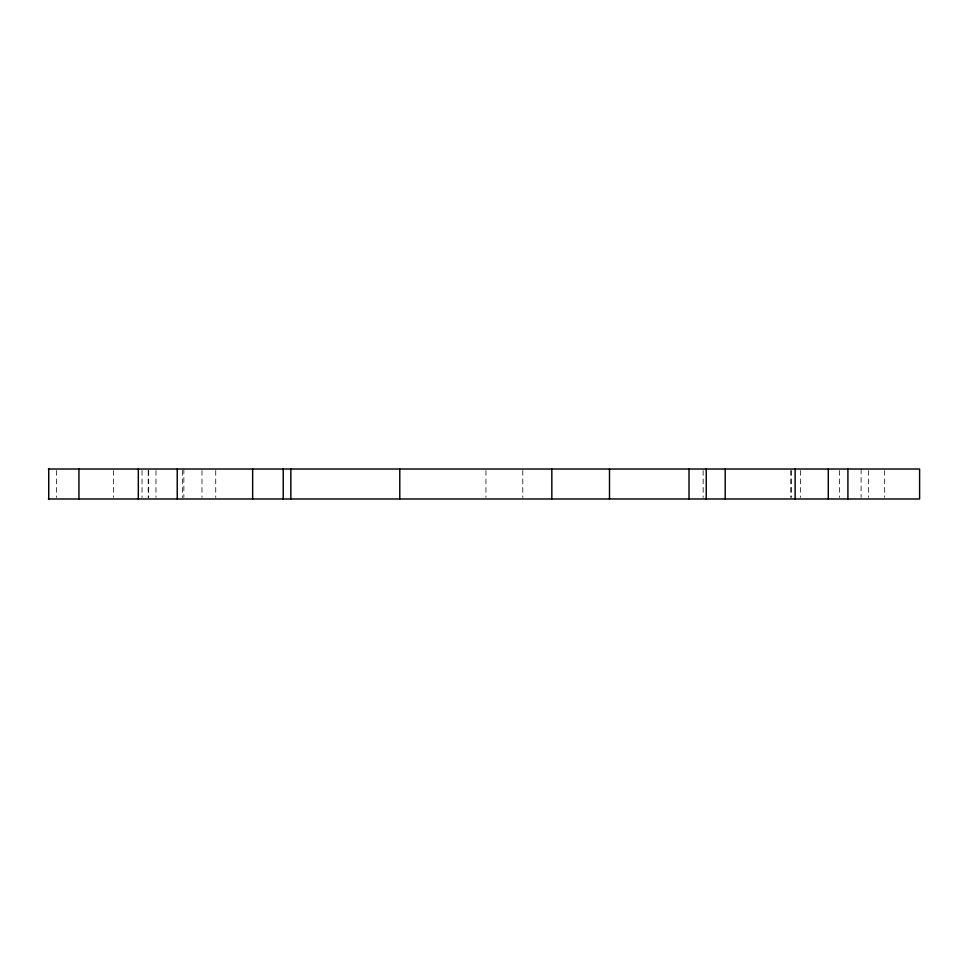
<?xml version="1.0" encoding="UTF-8"?>
<svg xmlns="http://www.w3.org/2000/svg" width="968" height="968" viewBox="0 0 968 968"><rect width="100%" height="100%" fill="white"/><g stroke="black" fill="none" stroke-linecap="round" stroke-linejoin="round"><path stroke-width="0.73" stroke-dasharray="4.84 3.63" d="M884.679 470.521L884.679 497.479M868.405 470.521L868.344 497.479M861.096 469.02L861.096 497.479M839.45 470.521L839.45 497.479M800.403 470.521L800.403 497.479M791.255 470.521L791.255 497.479M790.844 470.521L790.844 497.479M703.167 470.521L703.167 497.479M522.78 470.521L522.78 497.479M485.96 470.521L485.96 497.479M215.731 470.521L215.731 497.479M201.973 470.521L201.973 497.479M183.859 469.02L183.859 497.479M182.492 470.521L182.492 497.479M155.969 470.521L155.969 497.479M148.685 470.521L148.685 497.479M148.213 470.521L148.213 497.479M142.042 470.521L142.042 497.479M113.462 470.521L113.462 497.479M56.604 470.521L56.604 497.479"/><path stroke-width="1.45" d="M48.4 469.02L919.6 469.02L919.6 498.98L48.4 498.98M847.908 469.02L847.908 498.98M828.293 469.02L828.293 498.98M795.115 469.02L795.115 498.98M725.213 469.02L725.213 498.98M706.241 469.02L706.241 498.98M689.022 469.02L689.022 498.98M609.501 469.02L609.501 498.98M551.833 469.02L551.833 498.98M399.784 469.02L399.784 498.98M290.836 469.02L290.836 498.98M283.237 469.02L283.237 498.98M252.648 469.02L252.648 498.98M177.241 469.02L177.241 498.98M138.327 469.02L138.327 498.98M78.94 469.02L78.94 498.98M48.727 469.02L48.727 498.98"/></g></svg>
